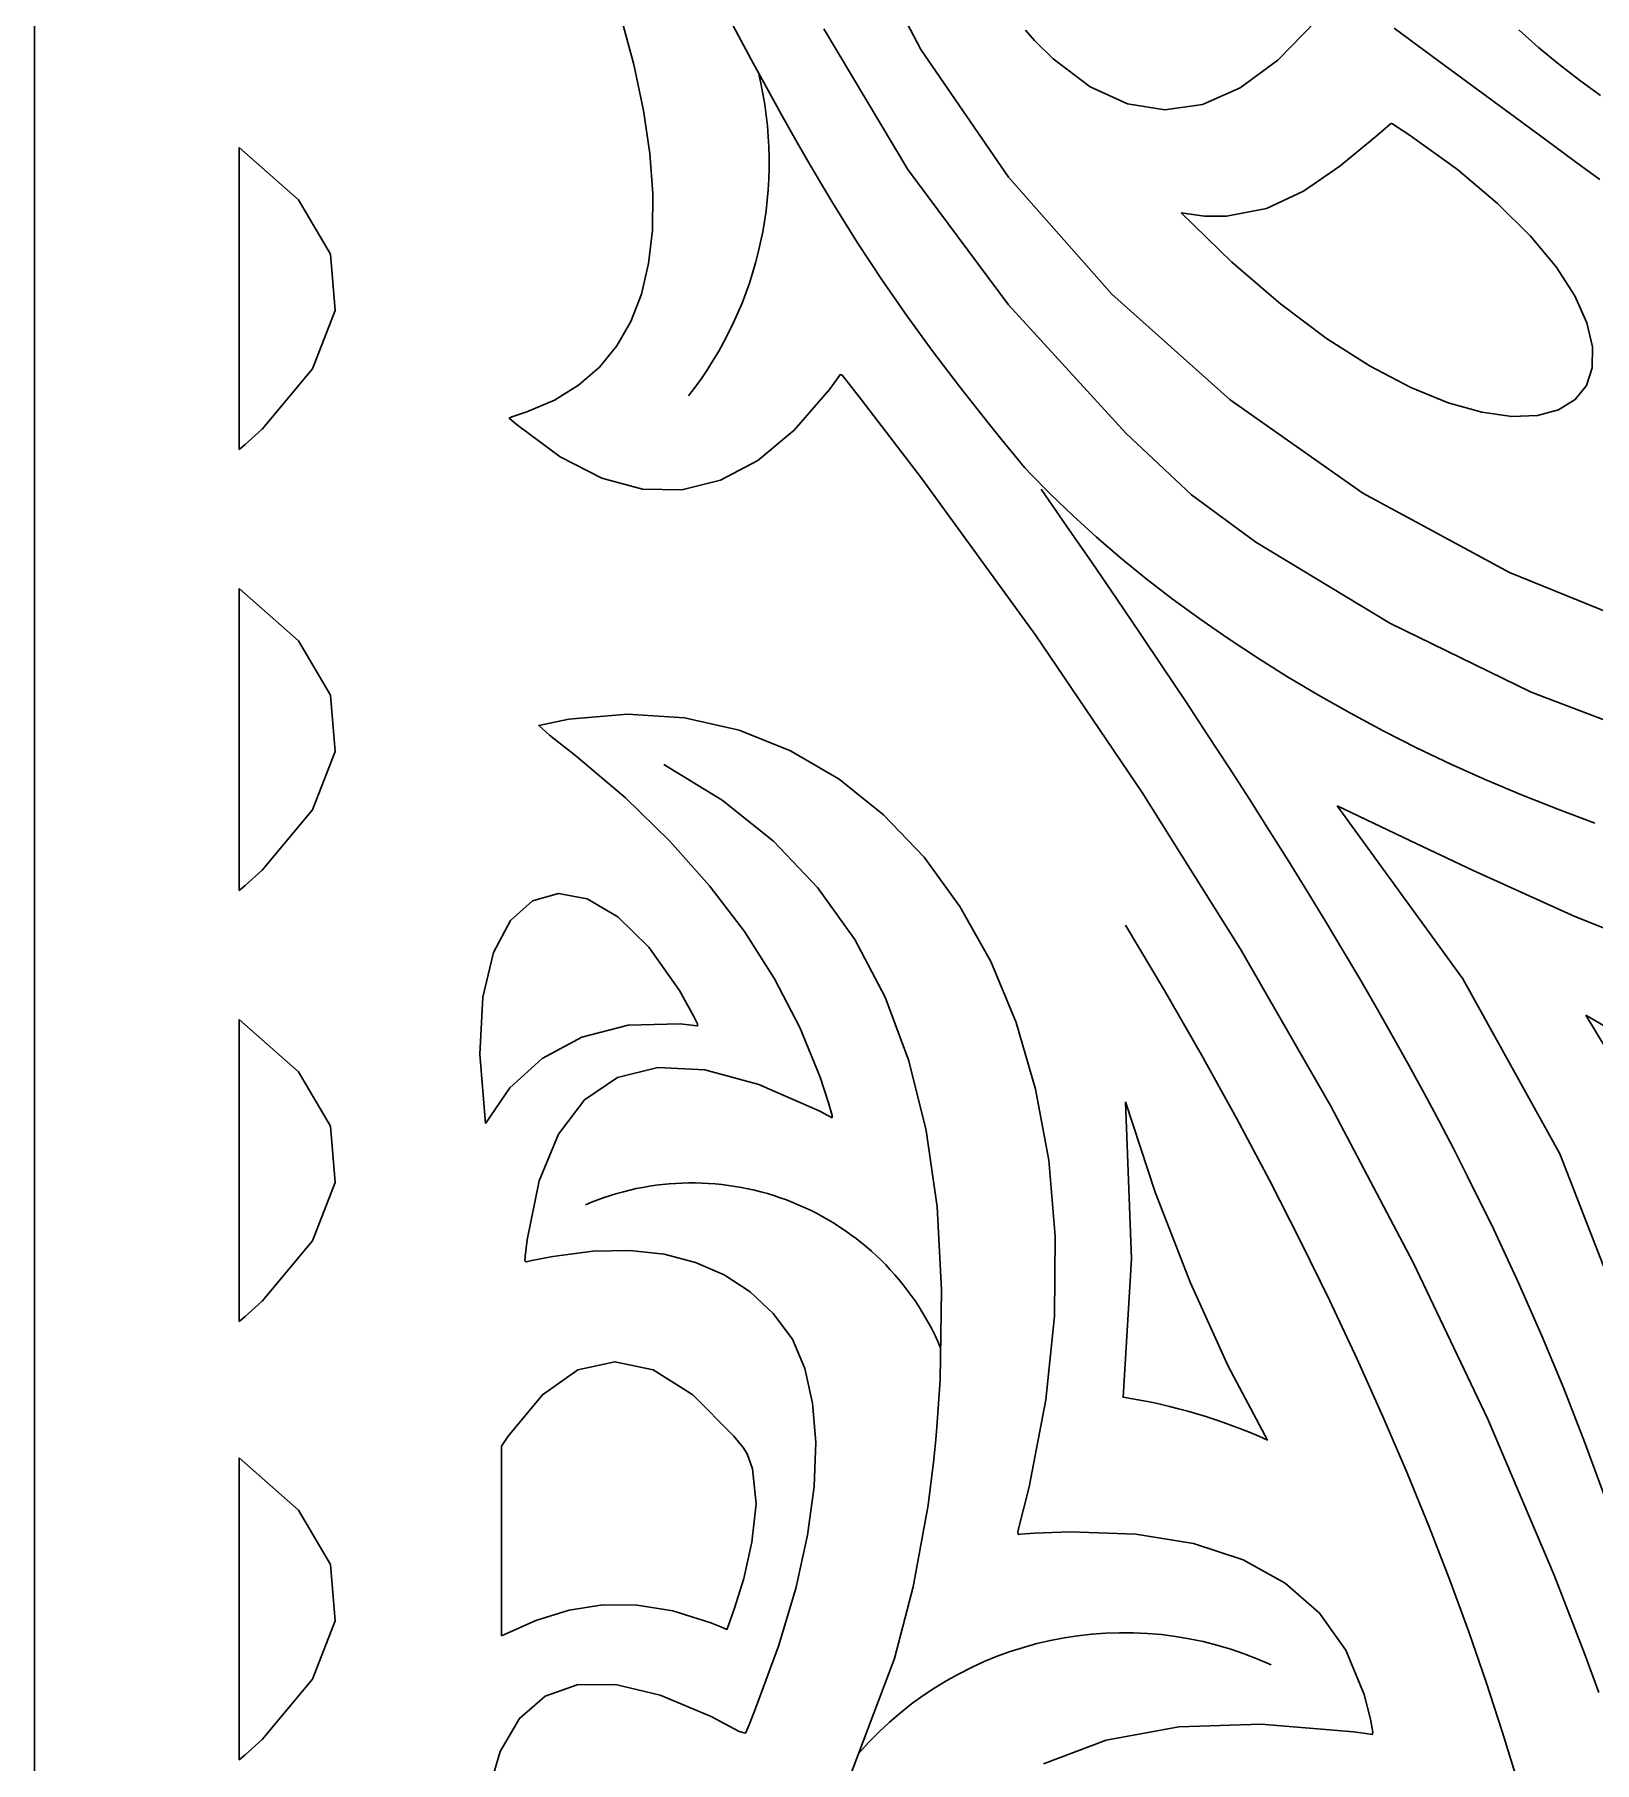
# Model space of a CAD drawing. Header units: inches. Extents: x 249 to 1192, y -18 to 440.
# Drawn here: x 609.8622 to 610.183, y 237.5352 to 237.8905 of the extents above; entities that cross this region are included whole.
import ezdxf

# ---------------------------------------------------------------- set-up
doc = ezdxf.new("R2010")
doc.units = ezdxf.units.IN
doc.header["$MEASUREMENT"] = 0
doc.layers.add('KACA', color=141, linetype='Continuous', lineweight=30)
doc.layers.add('KOLOM', color=5, linetype='Continuous')

# ---------------------------------------------------------------- blocks, each defined once
blk = doc.blocks.new('TAMPAK SAMPING KANAN')
at = {"layer": 'KACA'}
for points in [[(610.71219, 236.38919), (609.86219, 236.38919), (609.86219, 238.38919), (610.71219, 238.38919)], [(610.71219, 236.38919), (609.86219, 236.38919), (609.86219, 238.38919), (610.71219, 238.38919)], [(610.18405, 237.8607), (610.18038, 237.8634), (610.17142, 237.87), (610.15097, 237.88505), (610.14177, 237.89182)], [(610.12568, 237.89322), (610.11788, 237.88522), (610.1101, 237.87952), (610.10235, 237.87613), (610.09463, 237.87503), (610.08694, 237.87623), (610.07928, 237.87973), (610.07164, 237.88553), (610.06784, 237.88929), (610.06594, 237.89139)], [(609.95526, 237.52837), (609.95795, 237.53744), (609.96194, 237.54426), (609.96722, 237.54883), (609.9738, 237.55116), (609.98168, 237.55124), (609.99086, 237.54907), (610.00134, 237.54466), (610.00707, 237.54161), (610.0084, 237.54127), (610.00911, 237.54296), (610.01047, 237.5463), (610.01518, 237.5591), (610.01873, 237.57099), (610.02116, 237.58196), (610.02252, 237.59198), (610.02284, 237.60104), (610.02218, 237.60911), (610.02058, 237.61619), (610.01807, 237.62225), (610.01405, 237.62754), (610.00932, 237.63195), (610.00402, 237.63545), (609.99813, 237.63804), (609.99166, 237.63972), (609.98462, 237.64048), (609.97699, 237.64033), (609.96878, 237.63927), (609.96445, 237.6384), (609.96335, 237.63815), (609.96301, 237.63836), (609.96309, 237.63924), (609.96349, 237.64266), (609.96599, 237.6548), (609.96992, 237.6644), (609.97529, 237.67149), (609.9821, 237.67606), (609.99034, 237.6781), (610.00002, 237.67762), (610.01113, 237.67462), (610.02368, 237.6691), (610.02535, 237.66823), (610.02619, 237.66778), (610.02622, 237.66822), (610.02545, 237.67086), (610.02373, 237.67609), (610.01954, 237.68634), (610.01436, 237.69632), (610.00818, 237.70604), (610.00101, 237.71548), (609.99284, 237.72466), (609.98368, 237.73356), (609.97353, 237.7422), (609.96808, 237.74642), (609.96586, 237.74846), (609.97204, 237.74971), (609.98415, 237.75077), (609.99585, 237.74999), (610.00706, 237.74745), (610.01767, 237.74323), (610.02762, 237.73742), (610.03679, 237.73009), (610.04511, 237.72134), (610.05249, 237.71124), (610.05883, 237.69987), (610.06405, 237.68733), (610.06805, 237.67368), (610.07076, 237.65903), (610.07207, 237.64343), (610.0719, 237.62699), (610.07016, 237.60978), (610.06675, 237.59188), (610.0644, 237.5827), (610.06445, 237.5821), (610.06494, 237.58214), (610.0659, 237.58222), (610.0678, 237.58234), (610.07514, 237.58263), (610.08863, 237.58215), (610.1005, 237.58023), (610.11075, 237.57688), (610.11939, 237.57211), (610.12641, 237.5659), (610.13182, 237.55827), (610.13562, 237.54921), (610.13691, 237.54414), (610.1374, 237.54147), (610.13723, 237.54097), (610.13596, 237.54115), (610.13345, 237.5415), (610.11446, 237.54309), (610.09749, 237.54252), (610.08255, 237.53981), (610.06964, 237.53495)], [(610.18389, 237.54961), (610.18093, 237.55764), (610.1747, 237.5737), (610.16102, 237.60583), (610.14571, 237.638), (610.12876, 237.67019), (610.11017, 237.70241), (610.08995, 237.73466), (610.06808, 237.76694), (610.04458, 237.79925), (610.03222, 237.81541), (610.02907, 237.81945), (610.02827, 237.82046), (610.02786, 237.82059), (610.02742, 237.81996), (610.02564, 237.81754), (610.01839, 237.80918), (610.01092, 237.80295), (610.00323, 237.79884), (609.99531, 237.79686), (609.98718, 237.797), (609.97883, 237.79927), (609.97026, 237.80366), (609.96147, 237.81019), (609.96036, 237.81115), (609.9598, 237.81165), (609.96033, 237.81192), (609.96343, 237.8129), (609.9691, 237.81534), (609.97407, 237.81842), (609.97835, 237.82214), (609.98193, 237.8265), (609.98481, 237.83149), (609.98699, 237.83713), (609.98847, 237.8434), (609.98926, 237.85031), (609.98934, 237.85785), (609.98873, 237.86604), (609.98742, 237.87487), (609.98541, 237.88433), (609.98271, 237.89443)], [(610.18405, 237.8607), (610.18038, 237.8634), (610.17142, 237.87), (610.15097, 237.88505), (610.14177, 237.89182)], [(610.12568, 237.89322), (610.11788, 237.88522), (610.1101, 237.87952), (610.10235, 237.87613), (610.09463, 237.87503), (610.08694, 237.87623), (610.07928, 237.87973), (610.07164, 237.88553), (610.06784, 237.88929), (610.06594, 237.89139)], [(609.95526, 237.52837), (609.95795, 237.53744), (609.96194, 237.54426), (609.96722, 237.54883), (609.9738, 237.55116), (609.98168, 237.55124), (609.99086, 237.54907), (610.00134, 237.54466), (610.00707, 237.54161), (610.0084, 237.54127), (610.00911, 237.54296), (610.01047, 237.5463), (610.01518, 237.5591), (610.01873, 237.57099), (610.02116, 237.58196), (610.02252, 237.59198), (610.02284, 237.60104), (610.02218, 237.60911), (610.02058, 237.61619), (610.01807, 237.62225), (610.01405, 237.62754), (610.00932, 237.63195), (610.00402, 237.63545), (609.99813, 237.63804), (609.99166, 237.63972), (609.98462, 237.64048), (609.97699, 237.64033), (609.96878, 237.63927), (609.96445, 237.6384), (609.96335, 237.63815), (609.96301, 237.63836), (609.96309, 237.63924), (609.96349, 237.64266), (609.96599, 237.6548), (609.96992, 237.6644), (609.97529, 237.67149), (609.9821, 237.67606), (609.99034, 237.6781), (610.00002, 237.67762), (610.01113, 237.67462), (610.02368, 237.6691), (610.02535, 237.66823), (610.02619, 237.66778), (610.02622, 237.66822), (610.02545, 237.67086), (610.02373, 237.67609), (610.01954, 237.68634), (610.01436, 237.69632), (610.00818, 237.70604), (610.00101, 237.71548), (609.99284, 237.72466), (609.98368, 237.73356), (609.97353, 237.7422), (609.96808, 237.74642), (609.96586, 237.74846), (609.97204, 237.74971), (609.98415, 237.75077), (609.99585, 237.74999), (610.00706, 237.74745), (610.01767, 237.74323), (610.02762, 237.73742), (610.03679, 237.73009), (610.04511, 237.72134), (610.05249, 237.71124), (610.05883, 237.69987), (610.06405, 237.68733), (610.06805, 237.67368), (610.07076, 237.65903), (610.07207, 237.64343), (610.0719, 237.62699), (610.07016, 237.60978), (610.06675, 237.59188), (610.0644, 237.5827), (610.06445, 237.5821), (610.06494, 237.58214), (610.0659, 237.58222), (610.0678, 237.58234), (610.07514, 237.58263), (610.08863, 237.58215), (610.1005, 237.58023), (610.11075, 237.57688), (610.11939, 237.57211), (610.12641, 237.5659), (610.13182, 237.55827), (610.13562, 237.54921), (610.13691, 237.54414), (610.1374, 237.54147), (610.13723, 237.54097), (610.13596, 237.54115), (610.13345, 237.5415), (610.11446, 237.54309), (610.09749, 237.54252), (610.08255, 237.53981), (610.06964, 237.53495)], [(610.18389, 237.54961), (610.18093, 237.55764), (610.1747, 237.5737), (610.16102, 237.60583), (610.14571, 237.638), (610.12876, 237.67019), (610.11017, 237.70241), (610.08995, 237.73466), (610.06808, 237.76694), (610.04458, 237.79925), (610.03222, 237.81541), (610.02907, 237.81945), (610.02827, 237.82046), (610.02786, 237.82059), (610.02742, 237.81996), (610.02564, 237.81754), (610.01839, 237.80918), (610.01092, 237.80295), (610.00323, 237.79884), (609.99531, 237.79686), (609.98718, 237.797), (609.97883, 237.79927), (609.97026, 237.80366), (609.96147, 237.81019), (609.96036, 237.81115), (609.9598, 237.81165), (609.96033, 237.81192), (609.96343, 237.8129), (609.9691, 237.81534), (609.97407, 237.81842), (609.97835, 237.82214), (609.98193, 237.8265), (609.98481, 237.83149), (609.98699, 237.83713), (609.98847, 237.8434), (609.98926, 237.85031), (609.98934, 237.85785), (609.98873, 237.86604), (609.98742, 237.87487), (609.98541, 237.88433), (609.98271, 237.89443)], [(610.00383, 237.8962), (610.00696, 237.89026), (610.00998, 237.88461), (610.0129, 237.87924), (610.01573, 237.87413), (610.01848, 237.86924), (610.02116, 237.86458), (610.02378, 237.86011), (610.02637, 237.85581), (610.03145, 237.84767), (610.0365, 237.83998), (610.04162, 237.8326), (610.04689, 237.82536), (610.05242, 237.81811), (610.0583, 237.81068), (610.0614, 237.80684), (610.06462, 237.80291), (610.06545, 237.8019), (610.06586, 237.8014), (610.066, 237.80124), (610.06626, 237.80097), (610.06679, 237.80041), (610.07113, 237.79598), (610.0757, 237.79159), (610.08049, 237.78723), (610.0855, 237.78293), (610.09073, 237.77867), (610.09616, 237.77448), (610.1018, 237.77035), (610.10763, 237.7663), (610.11365, 237.76232), (610.11985, 237.75843), (610.12624, 237.75464), (610.1328, 237.75094), (610.13952, 237.74735), (610.1464, 237.74387), (610.15345, 237.74051), (610.16064, 237.73727), (610.16797, 237.73416), (610.17544, 237.7312), (610.18305, 237.72837)], [(610.1674, 237.8915), (610.17149, 237.88786), (610.17566, 237.88439), (610.1799, 237.88109), (610.1842, 237.87798)], [(610.00383, 237.8962), (610.00696, 237.89026), (610.00998, 237.88461), (610.0129, 237.87924), (610.01573, 237.87413), (610.01848, 237.86924), (610.02116, 237.86458), (610.02378, 237.86011), (610.02637, 237.85581), (610.03145, 237.84767), (610.0365, 237.83998), (610.04162, 237.8326), (610.04689, 237.82536), (610.05242, 237.81811), (610.0583, 237.81068), (610.0614, 237.80684), (610.06462, 237.80291), (610.06545, 237.8019), (610.06586, 237.8014), (610.066, 237.80124), (610.06626, 237.80097), (610.06679, 237.80041), (610.07113, 237.79598), (610.0757, 237.79159), (610.08049, 237.78723), (610.0855, 237.78293), (610.09073, 237.77867), (610.09616, 237.77448), (610.1018, 237.77035), (610.10763, 237.7663), (610.11365, 237.76232), (610.11985, 237.75843), (610.12624, 237.75464), (610.1328, 237.75094), (610.13952, 237.74735), (610.1464, 237.74387), (610.15345, 237.74051), (610.16064, 237.73727), (610.16797, 237.73416), (610.17544, 237.7312), (610.18305, 237.72837)], [(610.1674, 237.8915), (610.17149, 237.88786), (610.17566, 237.88439), (610.1799, 237.88109), (610.1842, 237.87798)], [(610.02453, 237.89164), (610.04177, 237.86272), (610.06249, 237.83494), (610.0867, 237.8085), (610.1001, 237.79583), (610.11336, 237.7861), (610.14086, 237.76946), (610.16993, 237.75529), (610.20026, 237.74378)], [(610.53027, 237.89226), (610.52005, 237.8724), (610.50786, 237.85362), (610.49373, 237.83598), (610.47774, 237.81955), (610.45993, 237.8044), (610.44038, 237.79061), (610.41913, 237.77823), (610.39625, 237.76734), (610.3718, 237.75802), (610.34583, 237.75032), (610.3323, 237.74711), (610.31153, 237.74706), (610.2912, 237.74802), (610.27143, 237.74994), (610.23363, 237.75652), (610.19827, 237.76657), (610.16547, 237.77988), (610.13537, 237.79622), (610.10808, 237.81537), (610.08375, 237.8371), (610.06249, 237.86119), (610.04444, 237.88743), (610.02973, 237.91557)], [(610.02453, 237.89164), (610.04177, 237.86272), (610.06249, 237.83494), (610.0867, 237.8085), (610.1001, 237.79583), (610.11336, 237.7861), (610.14086, 237.76946), (610.16993, 237.75529), (610.20026, 237.74378)], [(610.53027, 237.89226), (610.52005, 237.8724), (610.50786, 237.85362), (610.49373, 237.83598), (610.47774, 237.81955), (610.45993, 237.8044), (610.44038, 237.79061), (610.41913, 237.77823), (610.39625, 237.76734), (610.3718, 237.75802), (610.34583, 237.75032), (610.3323, 237.74711), (610.31153, 237.74706), (610.2912, 237.74802), (610.27143, 237.74994), (610.23363, 237.75652), (610.19827, 237.76657), (610.16547, 237.77988), (610.13537, 237.79622), (610.10808, 237.81537), (610.08375, 237.8371), (610.06249, 237.86119), (610.04444, 237.88743), (610.02973, 237.91557)], [(610.06917, 237.797), (610.07448, 237.78936), (610.07965, 237.78187), (610.08467, 237.77452), (610.08956, 237.76732), (610.09431, 237.76026), (610.09892, 237.75333), (610.10341, 237.74653), (610.10777, 237.73984), (610.112, 237.73328), (610.1161, 237.72682), (610.12009, 237.72046), (610.12396, 237.71421), (610.12772, 237.70805), (610.13136, 237.70197), (610.1349, 237.69598), (610.13833, 237.69006), (610.14165, 237.68421), (610.14487, 237.67843), (610.148, 237.67271), (610.15103, 237.66704), (610.15397, 237.66142), (610.15681, 237.65584), (610.16225, 237.64479), (610.16735, 237.63384), (610.17215, 237.62295), (610.17667, 237.61208), (610.18092, 237.60117), (610.18494, 237.59019)], [(610.06917, 237.797), (610.07448, 237.78936), (610.07965, 237.78187), (610.08467, 237.77452), (610.08956, 237.76732), (610.09431, 237.76026), (610.09892, 237.75333), (610.10341, 237.74653), (610.10777, 237.73984), (610.112, 237.73328), (610.1161, 237.72682), (610.12009, 237.72046), (610.12396, 237.71421), (610.12772, 237.70805), (610.13136, 237.70197), (610.1349, 237.69598), (610.13833, 237.69006), (610.14165, 237.68421), (610.14487, 237.67843), (610.148, 237.67271), (610.15103, 237.66704), (610.15397, 237.66142), (610.15681, 237.65584), (610.16225, 237.64479), (610.16735, 237.63384), (610.17215, 237.62295), (610.17667, 237.61208), (610.18092, 237.60117), (610.18494, 237.59019)], [(609.99043, 237.43893), (609.99723, 237.46071), (610.00421, 237.47797), (610.01099, 237.49302), (610.0175, 237.50648), (610.02935, 237.53104), (610.03906, 237.55662), (610.04289, 237.57132), (610.04594, 237.58813), (610.04713, 237.59751), (610.04756, 237.60164), (610.04776, 237.60414), (610.04839, 237.61391), (610.04872, 237.63237), (610.04778, 237.64943), (610.04555, 237.66513), (610.04201, 237.6795), (610.03712, 237.6926), (610.03086, 237.70446), (610.0232, 237.71513), (610.01412, 237.72464), (610.00359, 237.73305), (609.99158, 237.74038)], [(609.99043, 237.43893), (609.99723, 237.46071), (610.00421, 237.47797), (610.01099, 237.49302), (610.0175, 237.50648), (610.02935, 237.53104), (610.03906, 237.55662), (610.04289, 237.57132), (610.04594, 237.58813), (610.04713, 237.59751), (610.04756, 237.60164), (610.04776, 237.60414), (610.04839, 237.61391), (610.04872, 237.63237), (610.04778, 237.64943), (610.04555, 237.66513), (610.04201, 237.6795), (610.03712, 237.6926), (610.03086, 237.70446), (610.0232, 237.71513), (610.01412, 237.72464), (610.00359, 237.73305), (609.99158, 237.74038)], [(610.08654, 237.70737), (610.09455, 237.69392), (610.10214, 237.68069), (610.10933, 237.6677), (610.11612, 237.65494), (610.12252, 237.64242), (610.12854, 237.63015), (610.13418, 237.61813), (610.13946, 237.60637), (610.14439, 237.59488), (610.14897, 237.58366), (610.15321, 237.57272), (610.15713, 237.56206), (610.16072, 237.55169), (610.16401, 237.54161), (610.16699, 237.53184)], [(610.08654, 237.70737), (610.09455, 237.69392), (610.10214, 237.68069), (610.10933, 237.6677), (610.11612, 237.65494), (610.12252, 237.64242), (610.12854, 237.63015), (610.13418, 237.61813), (610.13946, 237.60637), (610.14439, 237.59488), (610.14897, 237.58366), (610.15321, 237.57272), (610.15713, 237.56206), (610.16072, 237.55169), (610.16401, 237.54161), (610.16699, 237.53184)]]:
    blk.add_lwpolyline(points, dxfattribs=at)
for points in [[(609.99666, 237.81622, 0.230422), (610.01103, 237.88268)], [(609.99666, 237.81622, 0.230422), (610.01103, 237.88268)], [(609.97547, 237.6499, -0.415251), (610.04851, 237.6205)], [(609.97547, 237.6499, -0.415251), (610.04851, 237.6205)], [(610.11648, 237.55528, 0.332052), (610.03173, 237.53717)], [(610.11648, 237.55528, 0.332052), (610.03173, 237.53717)]]:
    blk.add_lwpolyline(points, format="xyb", dxfattribs=at)
for points in [[(610.09796, 237.85383), (610.10838, 237.84371), (610.11838, 237.83513), (610.12789, 237.82802), (610.13685, 237.82231), (610.1452, 237.81792), (610.15288, 237.81478), (610.15982, 237.81283), (610.16596, 237.81199), (610.17124, 237.81219), (610.1756, 237.81336), (610.17897, 237.81543), (610.1813, 237.81832), (610.18252, 237.82197), (610.18257, 237.8263), (610.18138, 237.83125), (610.1789, 237.83675), (610.17506, 237.84271), (610.1698, 237.84907), (610.16306, 237.85577), (610.15477, 237.86272), (610.14488, 237.86986), (610.14215, 237.87167), (610.14145, 237.87212), (610.14117, 237.87223), (610.14104, 237.87212), (610.14051, 237.87167), (610.13843, 237.8699), (610.13059, 237.86347), (610.12312, 237.8583), (610.11553, 237.85474), (610.10731, 237.85314), (610.10281, 237.85318), (610.09796, 237.85383)], [(610.09796, 237.85383), (610.10838, 237.84371), (610.11838, 237.83513), (610.12789, 237.82802), (610.13685, 237.82231), (610.1452, 237.81792), (610.15288, 237.81478), (610.15982, 237.81283), (610.16596, 237.81199), (610.17124, 237.81219), (610.1756, 237.81336), (610.17897, 237.81543), (610.1813, 237.81832), (610.18252, 237.82197), (610.18257, 237.8263), (610.18138, 237.83125), (610.1789, 237.83675), (610.17506, 237.84271), (610.1698, 237.84907), (610.16306, 237.85577), (610.15477, 237.86272), (610.14488, 237.86986), (610.14215, 237.87167), (610.14145, 237.87212), (610.14117, 237.87223), (610.14104, 237.87212), (610.14051, 237.87167), (610.13843, 237.8699), (610.13059, 237.86347), (610.12312, 237.8583), (610.11553, 237.85474), (610.10731, 237.85314), (610.10281, 237.85318), (610.09796, 237.85383)], [(609.90428, 237.86725), (609.9165, 237.85649), (609.92307, 237.84532), (609.92401, 237.83374), (609.91932, 237.82175), (609.90898, 237.80936), (609.90552, 237.80619), (609.90428, 237.80518), (609.90428, 237.80583), (609.90428, 237.81484), (609.90428, 237.8476), (609.90428, 237.86152), (609.90428, 237.86725)], [(609.90428, 237.86725), (609.9165, 237.85649), (609.92307, 237.84532), (609.92401, 237.83374), (609.91932, 237.82175), (609.90898, 237.80936), (609.90552, 237.80619), (609.90428, 237.80518), (609.90428, 237.80583), (609.90428, 237.81484), (609.90428, 237.8476), (609.90428, 237.86152), (609.90428, 237.86725)], [(609.90428, 237.77659), (609.9165, 237.76583), (609.92307, 237.75466), (609.92401, 237.74308), (609.91932, 237.73109), (609.90898, 237.7187), (609.90552, 237.71553), (609.90428, 237.71452), (609.90428, 237.71517), (609.90428, 237.72418), (609.90428, 237.75694), (609.90428, 237.77086), (609.90428, 237.77659)], [(609.90428, 237.77659), (609.9165, 237.76583), (609.92307, 237.75466), (609.92401, 237.74308), (609.91932, 237.73109), (609.90898, 237.7187), (609.90552, 237.71553), (609.90428, 237.71452), (609.90428, 237.71517), (609.90428, 237.72418), (609.90428, 237.75694), (609.90428, 237.77086), (609.90428, 237.77659)], [(610.13008, 237.7319), (610.15587, 237.69634), (610.17586, 237.66034), (610.19003, 237.6239), (610.1984, 237.58702), (610.21776, 237.61801), (610.24122, 237.64548), (610.26879, 237.66945), (610.30047, 237.68992), (610.28331, 237.69107), (610.26845, 237.69202), (610.25559, 237.69285), (610.24442, 237.69365), (610.22592, 237.69548), (610.21049, 237.69822), (610.19566, 237.70254), (610.17896, 237.70913), (610.15792, 237.71869), (610.145, 237.7248), (610.13008, 237.7319)], [(610.13008, 237.7319), (610.15587, 237.69634), (610.17586, 237.66034), (610.19003, 237.6239), (610.1984, 237.58702), (610.21776, 237.61801), (610.24122, 237.64548), (610.26879, 237.66945), (610.30047, 237.68992), (610.28331, 237.69107), (610.26845, 237.69202), (610.25559, 237.69285), (610.24442, 237.69365), (610.22592, 237.69548), (610.21049, 237.69822), (610.19566, 237.70254), (610.17896, 237.70913), (610.15792, 237.71869), (610.145, 237.7248), (610.13008, 237.7319)], [(609.95494, 237.66661), (609.95378, 237.68087), (609.9544, 237.69258), (609.95656, 237.70174), (609.96003, 237.70835), (609.96456, 237.71239), (609.96991, 237.71386), (609.97585, 237.71276), (609.98214, 237.70909), (609.98853, 237.70282), (609.99479, 237.69397), (609.99779, 237.68857), (609.99852, 237.68712), (609.99853, 237.68666), (609.9978, 237.68677), (609.99495, 237.68708), (609.98423, 237.6868), (609.97471, 237.68432), (609.96656, 237.67993), (609.95992, 237.67393), (609.95494, 237.66661)], [(609.95494, 237.66661), (609.95378, 237.68087), (609.9544, 237.69258), (609.95656, 237.70174), (609.96003, 237.70835), (609.96456, 237.71239), (609.96991, 237.71386), (609.97585, 237.71276), (609.98214, 237.70909), (609.98853, 237.70282), (609.99479, 237.69397), (609.99779, 237.68857), (609.99852, 237.68712), (609.99853, 237.68666), (609.9978, 237.68677), (609.99495, 237.68708), (609.98423, 237.6868), (609.97471, 237.68432), (609.96656, 237.67993), (609.95992, 237.67393), (609.95494, 237.66661)], [(610.18121, 237.68887), (610.19668, 237.66325), (610.20496, 237.63882), (610.21722, 237.65035), (610.23562, 237.66739), (610.23758, 237.67294), (610.22132, 237.67388), (610.20651, 237.67685), (610.19314, 237.68185)], [(610.18121, 237.68887), (610.19668, 237.66325), (610.20496, 237.63882), (610.21722, 237.65035), (610.23562, 237.66739), (610.23758, 237.67294), (610.22132, 237.67388), (610.20651, 237.67685), (610.19314, 237.68185)], [(609.90428, 237.68798), (609.9165, 237.67722), (609.92307, 237.66605), (609.92401, 237.65447), (609.91932, 237.64248), (609.90898, 237.63009), (609.90552, 237.62692), (609.90428, 237.62591), (609.90428, 237.62656), (609.90428, 237.63557), (609.90428, 237.66833), (609.90428, 237.68225), (609.90428, 237.68798)], [(609.90428, 237.68798), (609.9165, 237.67722), (609.92307, 237.66605), (609.92401, 237.65447), (609.91932, 237.64248), (609.90898, 237.63009), (609.90552, 237.62692), (609.90428, 237.62591), (609.90428, 237.62656), (609.90428, 237.63557), (609.90428, 237.66833), (609.90428, 237.68225), (609.90428, 237.68798)], [(609.95821, 237.56125), (609.96525, 237.56439), (609.97215, 237.56653), (609.97906, 237.56762), (609.98612, 237.56758), (609.99347, 237.56636), (610.00127, 237.5639), (610.0033, 237.56309), (610.00455, 237.56258), (610.00481, 237.56324), (610.00615, 237.56696), (610.00802, 237.57306), (610.00971, 237.58053), (610.01056, 237.58837), (610.00986, 237.59558), (610.00872, 237.59864), (610.00791, 237.59997), (610.006, 237.60233), (609.99756, 237.61082), (609.9894, 237.61592), (609.98152, 237.61762), (609.97392, 237.61592), (609.96661, 237.61082), (609.95958, 237.60233), (609.95821, 237.60022), (609.95821, 237.60016), (609.95821, 237.59979), (609.95821, 237.59813), (609.95821, 237.59544), (609.95821, 237.58789), (609.95821, 237.57029), (609.95821, 237.56381), (609.95821, 237.56192), (609.95821, 237.56125)], [(609.95821, 237.56125), (609.96525, 237.56439), (609.97215, 237.56653), (609.97906, 237.56762), (609.98612, 237.56758), (609.99347, 237.56636), (610.00127, 237.5639), (610.0033, 237.56309), (610.00455, 237.56258), (610.00481, 237.56324), (610.00615, 237.56696), (610.00802, 237.57306), (610.00971, 237.58053), (610.01056, 237.58837), (610.00986, 237.59558), (610.00872, 237.59864), (610.00791, 237.59997), (610.006, 237.60233), (609.99756, 237.61082), (609.9894, 237.61592), (609.98152, 237.61762), (609.97392, 237.61592), (609.96661, 237.61082), (609.95958, 237.60233), (609.95821, 237.60022), (609.95821, 237.60016), (609.95821, 237.59979), (609.95821, 237.59813), (609.95821, 237.59544), (609.95821, 237.58789), (609.95821, 237.57029), (609.95821, 237.56381), (609.95821, 237.56192), (609.95821, 237.56125)], [(609.90428, 237.59785), (609.9165, 237.58708), (609.92307, 237.57591), (609.92401, 237.56433), (609.91932, 237.55234), (609.90898, 237.53995), (609.90552, 237.53678), (609.90428, 237.53577), (609.90428, 237.53642), (609.90428, 237.54543), (609.90428, 237.57819), (609.90428, 237.59211), (609.90428, 237.59785)], [(609.90428, 237.59785), (609.9165, 237.58708), (609.92307, 237.57591), (609.92401, 237.56433), (609.91932, 237.55234), (609.90898, 237.53995), (609.90552, 237.53678), (609.90428, 237.53577), (609.90428, 237.53642), (609.90428, 237.54543), (609.90428, 237.57819), (609.90428, 237.59211), (609.90428, 237.59785)]]:
    blk.add_lwpolyline(points, close=True, dxfattribs=at)
blk.add_lwpolyline([(610.08656, 237.67103), (610.08777, 237.63875), (610.08605, 237.61029, -0.06848), (610.11572, 237.60151), (610.10767, 237.61667), (610.09984, 237.634), (610.09266, 237.65247)], format="xyb", close=True, dxfattribs=at)
blk.add_lwpolyline([(610.08656, 237.67103), (610.08777, 237.63875), (610.08605, 237.61029, -0.06848), (610.11572, 237.60151), (610.10767, 237.61667), (610.09984, 237.634), (610.09266, 237.65247)], format="xyb", close=True, dxfattribs=at)

msp = doc.modelspace()

# ---------------------------------------------------------------- block references
at = {"layer": 'KOLOM'}
msp.add_blockref('TAMPAK SAMPING KANAN', (0, 0), dxfattribs=at)

doc.saveas('drawing.dxf')
